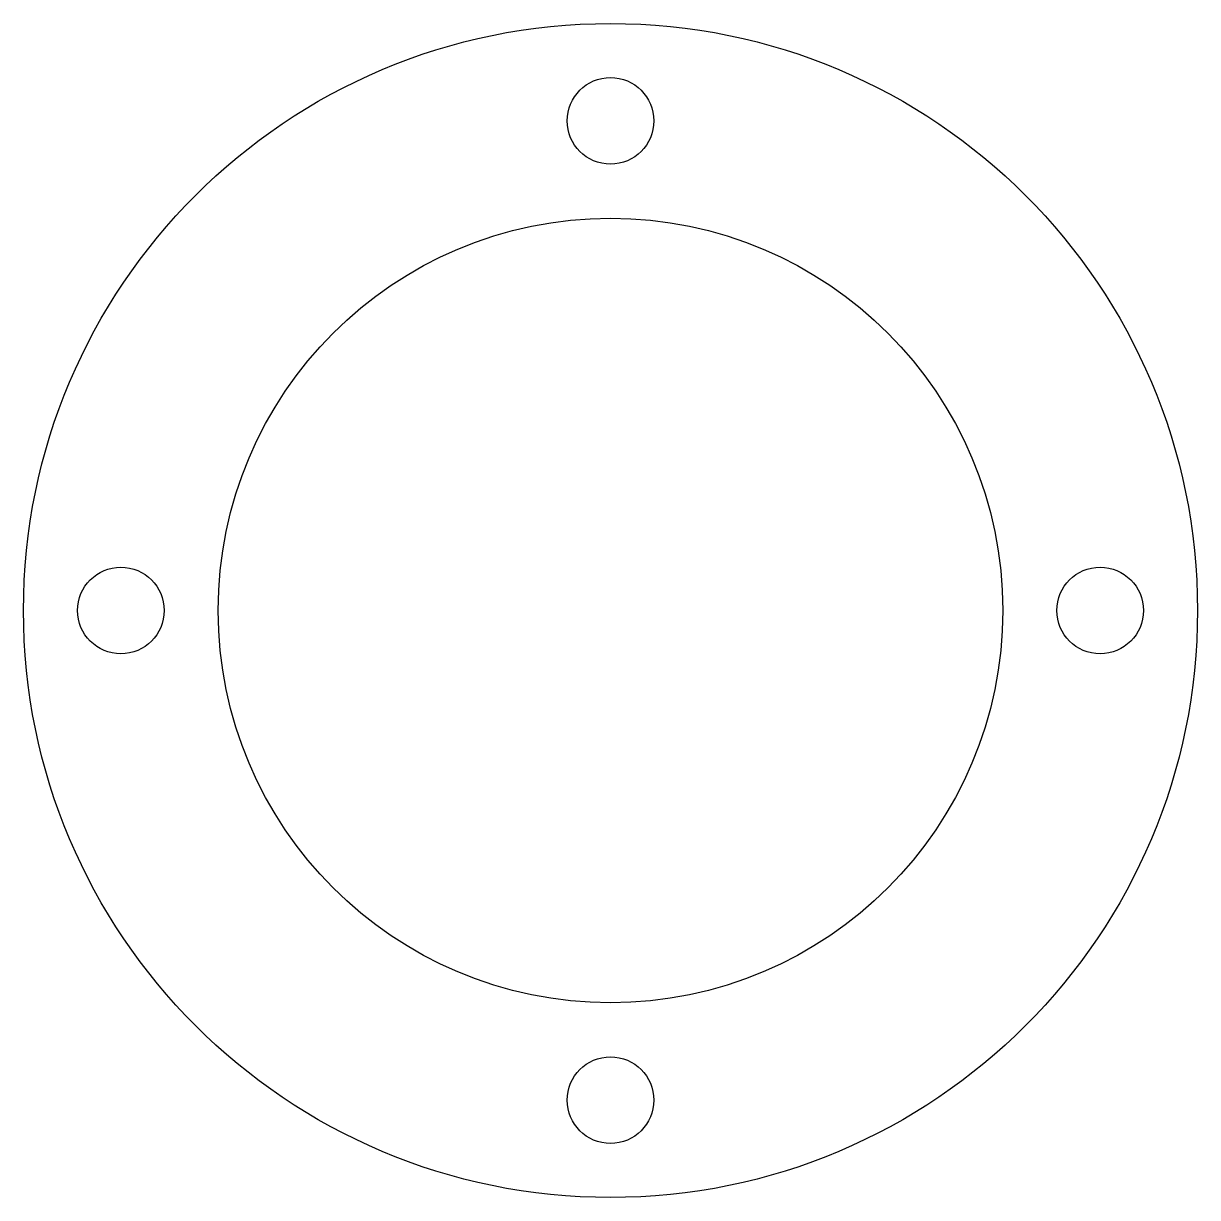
# Model space of a CAD drawing. Extents: x -21.7 to 21.7, y -21.7 to 21.7.
import ezdxf

# ---------------------------------------------------------------- set-up
doc = ezdxf.new("R2010")
doc.units = 0
doc.layers.add('VISIBLE', color=7, linetype='CONTINUOUS')

msp = doc.modelspace()

# ---------------------------------------------------------------- linework, layer by layer
at = {"layer": 'VISIBLE'}
for centre, radius in [((0, 0), 21.7), ((0, 18.1), 1.6), ((0, 0), 14.5), ((-18.1, 0), 1.6), ((18.1, 0), 1.6), ((0, -18.1), 1.6)]:
    msp.add_circle(centre, radius, dxfattribs=at)

doc.saveas('drawing.dxf')
